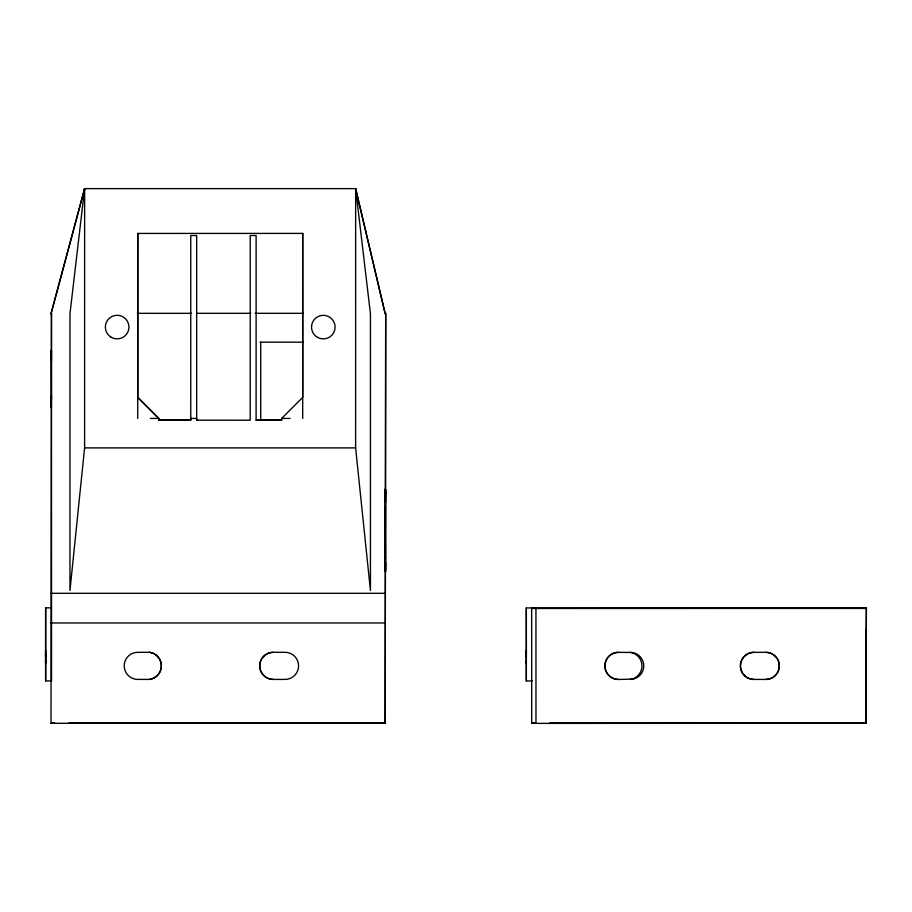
<?xml version="1.0" encoding="UTF-8"?>
<svg xmlns="http://www.w3.org/2000/svg" width="912" height="912" viewBox="0 0 912 912"><rect width="100%" height="100%" fill="white"/><g stroke="black" fill="none" stroke-linecap="round" stroke-linejoin="round"><path stroke-width="1.37" d="M45.623 660.151L45.634 663.184L45.646 658.863M51.266 352.727L51.391 350.265L51.403 360.103M51.266 405.943L51.368 395.728M51.254 360.639L51.391 351.131M51.403 395.728L51.266 407.516L51.254 398.783M51.391 360.639L51.391 357.652M302.693 418.437L302.693 233.438L302.716 397.393L281.683 418.437L281.683 420.204L256.101 420.193L256.124 235.524L250.23 235.524L250.207 420.193L196.673 420.181L196.661 235.524L190.745 235.535L190.779 420.17L158.734 420.204L158.768 418.403L137.758 397.393L137.758 233.404L137.723 418.437M196.673 420.181L196.639 418.414L190.745 418.414L190.745 420.181L158.768 420.17L158.734 418.437L137.758 397.393M385.537 506.73L385.502 491.443M385.537 571.539L385.548 562.704M526.349 650.302L526.338 680.956L532.232 680.956M51.403 405.943L51.391 407.516M385.195 491.443L385.32 489.676L385.445 502.159L385.514 489.06L385.252 502.159M385.537 570.935L385.377 571.539L385.457 506.73L385.525 566.363M385.206 506.753L385.423 570.935M385.434 489.06L385.229 570.935M385.229 571.539L385.537 569.168M385.206 489.06L385.4 489.664M385.195 723.307L385.685 313.318L385.195 723.307L51.004 723.307L51.471 313.318L51.528 680.899L45.634 680.899L45.623 607.859L51.551 607.825M51.266 350.265L51.391 350.926M83.972 194.256L84.634 188.624L84.599 447.895L69.962 590.486L69.962 313.853L84.634 188.624L355.646 188.636L385.252 313.796M50.969 313.853L84.599 188.659L51.038 313.819M526.361 657.7L526.292 607.939L866.377 607.905L865.91 723.307L531.719 723.376L532.277 722.76M51.004 723.307L54.458 722.783M531.719 723.376L531.662 608.486L536.45 607.951M865.91 723.307L866.377 607.905M865.91 630.488L866.343 630.032L866.195 700.325M158.734 418.437L150.4 418.437M281.683 418.437L290.005 418.437M549.959 722.76L866.4 722.783M631.777 679.132L618.45 679.451A13.555 13.555 0 0 1 604.895 665.908A13.555 13.555 0 0 1 618.439 652.354L630.853 652.468A13.68 13.68 0 0 1 631.777 679.132L631.013 679.315M137.723 233.438L302.727 233.404M137.302 313.318L191.509 313.329M196.946 313.318L250.868 313.318M255.132 313.318L303.377 313.318M260.023 342.182L303.548 342.182M256.101 420.181L281.705 420.17M84.599 447.895L355.612 447.895L370.443 590.486L370.443 313.853L355.646 188.636L385.172 313.853M50.969 593.313L385.172 593.313M531.662 608.486L865.887 608.429M50.992 622.964L385.195 622.964M149.545 652.308L137.746 652.319A13.555 13.555 0 0 0 124.203 665.851A13.555 13.555 0 0 0 137.758 679.406L149.545 679.406A13.68 13.68 0 0 0 149.545 652.308A13.68 13.68 0 0 1 149.522 679.417M273.247 652.308L285.046 652.308A13.555 13.555 0 0 1 298.589 665.863A13.555 13.555 0 0 1 285.034 679.417L273.247 679.417A13.555 13.555 0 0 1 259.703 665.863A13.555 13.555 0 0 1 273.247 652.319A13.555 13.555 0 0 0 259.715 665.851A13.555 13.555 0 0 0 273.269 679.406M753.95 652.331L765.749 652.319A13.555 13.555 0 0 1 779.304 665.874A13.555 13.555 0 0 1 765.749 679.429L753.95 679.429A13.555 13.555 0 0 1 740.407 665.885A13.555 13.555 0 0 1 753.95 652.331A13.555 13.555 0 0 0 740.419 665.874A13.555 13.555 0 0 0 753.973 679.429M69.141 722.783L385.685 722.783M532.22 722.84L535.162 722.828M689.643 607.916L700.792 607.928M729.167 722.76L789.724 722.806M276.621 722.76L309.008 722.783M630.078 652.342L630.226 652.354A13.555 13.555 0 0 1 643.769 665.897A13.555 13.555 0 0 1 630.226 679.451M356.489 195.658L355.646 188.636L355.612 447.895M526.338 680.956L526.315 652.262M45.634 680.899L45.623 654.064M385.297 570.935L385.457 571.539M385.343 553.858L385.514 558.44M385.229 553.858L385.525 569.168M51.266 350.926L51.391 398.783M45.623 650.267L45.6 657.689L45.657 607.825M866.161 630.238L866.012 700.519M535.948 608.475L535.971 723.364M526.349 607.882L526.361 653.608M385.263 506.73L385.423 553.858M260.729 342.194L260.718 420.375M765.738 652.331A13.555 13.555 0 0 1 779.281 665.885A13.555 13.555 0 0 1 765.738 679.44M618.461 679.451A13.555 13.555 0 0 1 604.907 665.897A13.555 13.555 0 0 1 618.461 652.342M526.338 660.197L526.338 663.241L526.327 660.208M317.422 337.315A11.788 11.788 0 0 0 335.092 327.112A11.788 11.788 0 0 0 317.422 316.909A11.788 11.788 0 0 0 317.422 337.315M110.591 336.881A11.788 11.788 0 0 0 128.9 327.864A11.788 11.788 0 0 0 111.925 316.51A11.788 11.788 0 0 0 110.591 336.881"/></g></svg>
